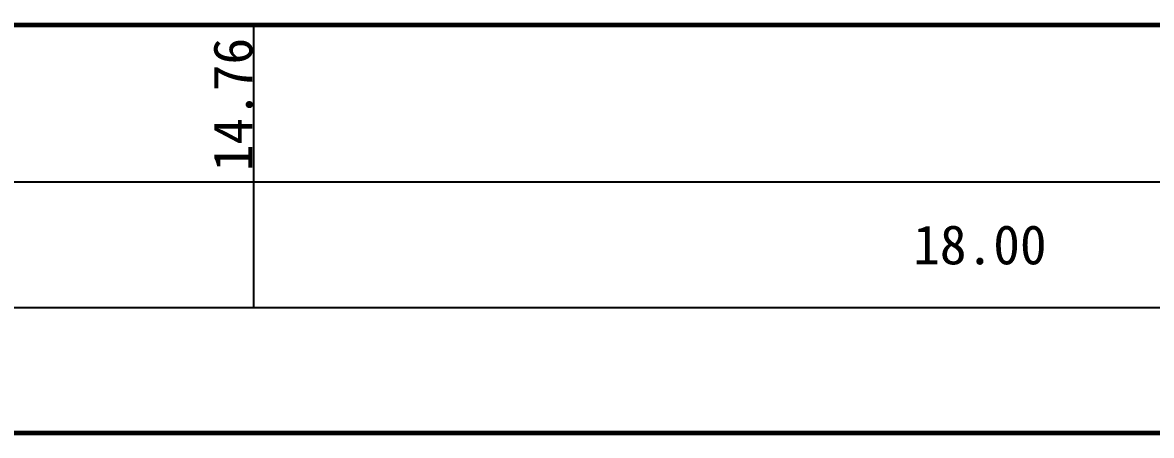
# Model space of a CAD drawing. Header units: millimetres. Extents: x -255 to 9196, y 129 to 426.
# Drawn here: x 2148.4 to 2220.3, y 192.5 to 218.8 of the extents above; entities that cross this region are included whole.
import ezdxf

# ---------------------------------------------------------------- set-up
doc = ezdxf.new("R2010")
doc.units = ezdxf.units.MM
doc.layers.add('地质-标注栏', color=7, linetype='Continuous')
doc.styles.add('标注栏数据', font='simfang.ttf', dxfattribs={"width": 0.7, "height": 2.5})

msp = doc.modelspace()

# ---------------------------------------------------------------- linework, layer by layer
at = {"layer": '地质-标注栏', "color": 7, "linetype": 'Continuous', "const_width": 0.3}
for points in [[(1927.848, 218.69), (2283.128, 218.69)], [(1927.848, 192.69), (2283.128, 192.69)]]:
    msp.add_lwpolyline(points, dxfattribs=at)
at = {"layer": '地质-标注栏', "color": 7, "linetype": 'Continuous'}
for points in [[(2163.131, 208.69), (2163.131, 218.69)], [(1927.848, 208.69), (2283.128, 208.69)], [(2163.131, 200.69), (2163.131, 208.69)], [(2163.131, 200.69), (2163.131, 208.69)], [(1927.848, 200.69), (2283.128, 200.69)]]:
    msp.add_lwpolyline(points, dxfattribs=at)

# ---------------------------------------------------------------- texts
at = {"layer": '地质-标注栏', "color": 7, "linetype": 'Continuous', "style": '标注栏数据'}
msp.add_text('14.76', height=2.5, rotation=90, dxfattribs=at).set_placement((2163.031, 209.366))
msp.add_text('18.00', height=2.5, dxfattribs=at).set_placement((2205.103, 203.44))

doc.saveas('drawing.dxf')
